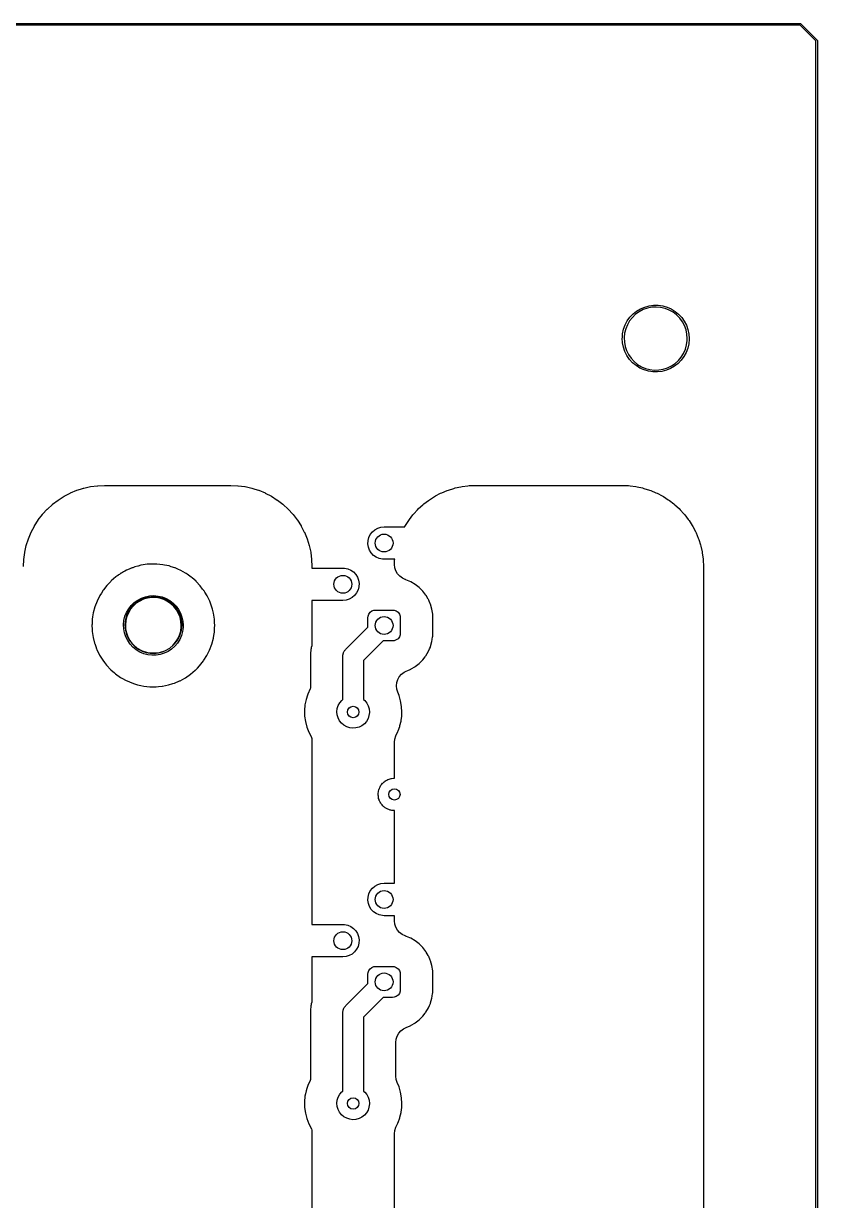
# Model space of a CAD drawing. Extents: x 0 to 145, y 0 to 145.
# Drawn here: x 96.1 to 145.1, y 72.5 to 145.1 of the extents above; entities that cross this region are included whole.
import ezdxf

# ---------------------------------------------------------------- set-up
doc = ezdxf.new("R2010")
doc.units = 0
doc.layers.add('BLACK', color=7, linetype='CONTINUOUS')

msp = doc.modelspace()

# ---------------------------------------------------------------- linework, layer by layer
at = {"layer": 'BLACK', "linetype": 'CONTINUOUS'}
for p, q in [((1, 145.05), (144, 145.05)), ((143.979, 144.95), (1.02071, 144.95)), ((144.95, 143.979), (143.979, 144.95)), ((144, 145.05), (144.035, 145.035)), ((144.035, 145.035), (145.035, 144.035)), ((144.95, 1.02071), (144.95, 143.979)), ((145.035, 144.035), (145.05, 144)), ((145.05, 144), (145.05, 1)), ((133.493, 126.943), (133.686, 127.146)), ((133.84, 127.129), (133.641, 126.939)), ((133.686, 127.146), (133.904, 127.322)), ((134.064, 127.288), (133.84, 127.129)), ((133.904, 127.322), (134.145, 127.465)), ((134.308, 127.415), (134.064, 127.288)), ((134.145, 127.465), (134.403, 127.575)), ((134.567, 127.506), (134.308, 127.415)), ((134.403, 127.575), (134.673, 127.649)), ((134.836, 127.56), (134.567, 127.506)), ((134.673, 127.649), (134.951, 127.686)), ((135.111, 127.575), (134.836, 127.56)), ((134.951, 127.686), (135.231, 127.684)), ((135.384, 127.551), (135.111, 127.575)), ((135.231, 127.684), (135.508, 127.645)), ((135.652, 127.489), (135.384, 127.551)), ((135.508, 127.645), (135.778, 127.568)), ((135.908, 127.39), (135.652, 127.489)), ((135.778, 127.568), (136.034, 127.456)), ((136.148, 127.256), (135.908, 127.39)), ((136.034, 127.456), (136.273, 127.309)), ((136.366, 127.089), (136.148, 127.256)), ((136.273, 127.309), (136.49, 127.132)), ((136.559, 126.893), (136.366, 127.089)), ((136.49, 127.132), (136.681, 126.926)), ((133.102, 126.205), (133.198, 126.468)), ((133.198, 126.468), (133.329, 126.716)), ((133.333, 126.486), (133.23, 126.231)), ((133.329, 126.716), (133.493, 126.943)), ((133.471, 126.723), (133.333, 126.486)), ((133.641, 126.939), (133.471, 126.723)), ((136.722, 126.672), (136.559, 126.893)), ((136.681, 126.926), (136.842, 126.697)), ((136.853, 126.43), (136.722, 126.672)), ((136.842, 126.697), (136.971, 126.448)), ((136.948, 126.173), (136.853, 126.43)), ((136.971, 126.448), (137.064, 126.184)), ((133.02, 125.652), (133.023, 125.691)), ((133.036, 125.372), (133.02, 125.652)), ((133.023, 125.691), (133.042, 125.931)), ((133.042, 125.931), (133.102, 126.205)), ((133.164, 125.964), (133.136, 125.691)), ((133.136, 125.691), (133.147, 125.417)), ((133.23, 126.231), (133.164, 125.964)), ((137.006, 125.904), (136.948, 126.173)), ((137.025, 125.63), (137.006, 125.904)), ((137.021, 125.508), (137.025, 125.63)), ((137.064, 126.184), (137.121, 125.91)), ((137.14, 125.587), (137.115, 125.308)), ((137.121, 125.91), (137.14, 125.63)), ((137.14, 125.63), (137.14, 125.587)), ((133.09, 125.097), (133.036, 125.372)), ((133.181, 124.832), (133.09, 125.097)), ((133.147, 125.417), (133.196, 125.146)), ((133.307, 124.581), (133.181, 124.832)), ((133.196, 125.146), (133.283, 124.886)), ((133.283, 124.886), (133.406, 124.64)), ((136.799, 124.72), (136.91, 124.971)), ((136.91, 124.971), (136.985, 125.236)), ((137.052, 125.035), (136.953, 124.772)), ((136.985, 125.236), (137.021, 125.508)), ((137.115, 125.308), (137.052, 125.035)), ((133.466, 124.35), (133.307, 124.581)), ((133.406, 124.64), (133.562, 124.414)), ((133.654, 124.143), (133.466, 124.35)), ((133.562, 124.414), (133.749, 124.212)), ((133.869, 123.963), (133.654, 124.143)), ((133.749, 124.212), (133.962, 124.039)), ((136.044, 123.941), (136.272, 124.093)), ((136.458, 124.099), (136.238, 123.926)), ((136.272, 124.093), (136.477, 124.276)), ((136.653, 124.3), (136.458, 124.099)), ((136.477, 124.276), (136.654, 124.487)), ((136.819, 124.526), (136.653, 124.3)), ((136.654, 124.487), (136.799, 124.72)), ((136.953, 124.772), (136.819, 124.526)), ((134.107, 123.815), (133.869, 123.963)), ((133.962, 124.039), (134.197, 123.897)), ((134.362, 123.699), (134.107, 123.815)), ((134.197, 123.897), (134.45, 123.79)), ((134.631, 123.62), (134.362, 123.699)), ((134.45, 123.79), (134.716, 123.719)), ((134.908, 123.577), (134.631, 123.62)), ((134.716, 123.719), (134.988, 123.687)), ((135.188, 123.573), (134.908, 123.577)), ((134.988, 123.687), (135.263, 123.694)), ((135.466, 123.606), (135.188, 123.573)), ((135.263, 123.694), (135.534, 123.739)), ((135.737, 123.678), (135.466, 123.606)), ((135.534, 123.739), (135.796, 123.822)), ((135.996, 123.785), (135.737, 123.678)), ((135.796, 123.822), (136.044, 123.941)), ((136.238, 123.926), (135.996, 123.785)), ((98.6149, 115.913), (98.992, 116.109)), ((98.992, 116.109), (99.002, 116.114)), ((99.002, 116.114), (99.3948, 116.276)), ((99.3948, 116.276), (99.4051, 116.28)), ((99.4051, 116.28), (99.624, 116.349)), ((99.624, 116.349), (99.8107, 116.408)), ((99.8107, 116.408), (99.8213, 116.411)), ((99.8213, 116.411), (100.236, 116.503)), ((100.236, 116.503), (100.247, 116.505)), ((100.247, 116.505), (100.669, 116.56)), ((100.669, 116.56), (100.68, 116.561)), ((100.68, 116.561), (101.107, 116.58)), ((101.107, 116.58), (101.113, 116.58)), ((101.113, 116.58), (108.887, 116.58)), ((108.887, 116.58), (108.893, 116.58)), ((108.893, 116.58), (109.32, 116.561)), ((109.32, 116.561), (109.331, 116.56)), ((109.331, 116.56), (109.753, 116.505)), ((109.753, 116.505), (109.764, 116.503)), ((109.764, 116.503), (110.179, 116.411)), ((110.179, 116.411), (110.189, 116.408)), ((110.189, 116.408), (110.376, 116.349)), ((110.376, 116.349), (110.595, 116.28)), ((110.595, 116.28), (110.605, 116.276)), ((110.605, 116.276), (110.998, 116.114)), ((110.998, 116.114), (111.008, 116.109)), ((111.008, 116.109), (111.385, 115.913)), ((121.509, 115.93), (121.818, 116.091)), ((121.818, 116.091), (121.897, 116.128)), ((121.897, 116.128), (122.22, 116.262)), ((122.22, 116.262), (122.302, 116.292)), ((122.302, 116.292), (122.634, 116.397)), ((122.634, 116.397), (122.718, 116.419)), ((122.718, 116.419), (123.059, 116.495)), ((123.059, 116.495), (123.145, 116.51)), ((123.145, 116.51), (123.491, 116.555)), ((123.491, 116.555), (123.578, 116.563)), ((123.578, 116.563), (123.875, 116.576)), ((123.875, 116.576), (123.948, 116.579)), ((123.948, 116.579), (123.992, 116.58)), ((123.992, 116.58), (132.998, 116.58)), ((132.998, 116.58), (133.042, 116.579)), ((133.042, 116.579), (133.115, 116.576)), ((133.115, 116.576), (133.412, 116.563)), ((133.412, 116.563), (133.499, 116.555)), ((133.499, 116.555), (133.845, 116.51)), ((133.845, 116.51), (133.931, 116.495)), ((133.931, 116.495), (134.272, 116.419)), ((134.272, 116.419), (134.356, 116.397)), ((134.356, 116.397), (134.688, 116.292)), ((134.688, 116.292), (134.77, 116.262)), ((134.77, 116.262), (135.093, 116.128)), ((135.093, 116.128), (135.172, 116.091)), ((135.172, 116.091), (135.481, 115.93)), ((97.5785, 115.119), (97.892, 115.407)), ((97.892, 115.407), (97.9004, 115.414)), ((97.9004, 115.414), (98.2378, 115.672)), ((98.2378, 115.672), (98.2468, 115.679)), ((98.2468, 115.679), (98.6054, 115.907)), ((98.6054, 115.907), (98.6149, 115.913)), ((111.385, 115.913), (111.395, 115.907)), ((111.395, 115.907), (111.753, 115.679)), ((111.753, 115.679), (111.762, 115.672)), ((111.762, 115.672), (112.1, 115.414)), ((112.1, 115.414), (112.108, 115.407)), ((112.108, 115.407), (112.421, 115.119)), ((120.467, 115.145), (120.724, 115.381)), ((120.724, 115.381), (120.791, 115.437)), ((120.791, 115.437), (121.068, 115.649)), ((121.068, 115.649), (121.139, 115.699)), ((121.139, 115.699), (121.433, 115.887)), ((121.433, 115.887), (121.509, 115.93)), ((135.481, 115.93), (135.557, 115.887)), ((135.557, 115.887), (135.851, 115.699)), ((135.851, 115.699), (135.922, 115.649)), ((135.922, 115.649), (136.199, 115.437)), ((136.199, 115.437), (136.266, 115.381)), ((136.266, 115.381), (136.523, 115.145)), ((97.0176, 114.452), (97.2764, 114.79)), ((97.2764, 114.79), (97.2835, 114.798)), ((97.2835, 114.798), (97.5707, 115.111)), ((97.5707, 115.111), (97.5785, 115.119)), ((112.421, 115.119), (112.429, 115.111)), ((112.429, 115.111), (112.717, 114.798)), ((112.717, 114.798), (112.724, 114.79)), ((112.724, 114.79), (112.982, 114.452)), ((119.901, 114.482), (120.113, 114.759)), ((120.113, 114.759), (120.169, 114.826)), ((120.169, 114.826), (120.405, 115.083)), ((120.405, 115.083), (120.467, 115.145)), ((136.523, 115.145), (136.585, 115.083)), ((136.585, 115.083), (136.821, 114.826)), ((136.821, 114.826), (136.877, 114.759)), ((136.877, 114.759), (137.089, 114.482)), ((96.581, 113.698), (96.7773, 114.075)), ((96.7773, 114.075), (96.7828, 114.085)), ((96.7828, 114.085), (97.0113, 114.443)), ((97.0113, 114.443), (97.0176, 114.452)), ((112.982, 114.452), (112.989, 114.443)), ((112.989, 114.443), (113.217, 114.085)), ((113.217, 114.085), (113.223, 114.075)), ((113.223, 114.075), (113.419, 113.698)), ((117.764, 113.845), (117.941, 113.943)), ((117.941, 113.943), (118.134, 114.004)), ((118.134, 114.004), (118.335, 114.024)), ((118.335, 114.024), (119.611, 114.024)), ((119.611, 114.024), (119.62, 114.041)), ((119.62, 114.041), (119.663, 114.117)), ((119.663, 114.117), (119.851, 114.411)), ((119.851, 114.411), (119.901, 114.482)), ((137.089, 114.482), (137.139, 114.411)), ((137.139, 114.411), (137.327, 114.117)), ((137.327, 114.117), (137.37, 114.041)), ((137.37, 114.041), (137.531, 113.732)), ((96.282, 112.879), (96.4099, 113.285)), ((96.4099, 113.285), (96.4136, 113.295)), ((96.4136, 113.295), (96.5764, 113.688)), ((96.5764, 113.688), (96.581, 113.698)), ((113.419, 113.698), (113.424, 113.688)), ((113.424, 113.688), (113.586, 113.295)), ((113.586, 113.295), (113.59, 113.285)), ((113.59, 113.285), (113.718, 112.879)), ((117.347, 113.177), (117.398, 113.373)), ((117.398, 113.373), (117.487, 113.554)), ((117.487, 113.554), (117.611, 113.714)), ((117.611, 113.714), (117.764, 113.845)), ((137.531, 113.732), (137.568, 113.653)), ((137.568, 113.653), (137.702, 113.33)), ((137.702, 113.33), (137.732, 113.248)), ((137.732, 113.248), (137.837, 112.916)), ((96.1852, 112.443), (96.1872, 112.454)), ((96.1872, 112.454), (96.2792, 112.869)), ((96.2792, 112.869), (96.282, 112.879)), ((113.718, 112.879), (113.721, 112.869)), ((113.721, 112.869), (113.813, 112.454)), ((113.813, 112.454), (113.815, 112.443)), ((117.336, 112.977), (117.346, 113.17)), ((117.336, 112.975), (117.336, 112.977)), ((117.336, 112.977), (117.336, 112.977)), ((117.366, 112.775), (117.336, 112.975)), ((117.346, 113.171), (117.347, 113.177)), ((117.346, 113.17), (117.346, 113.171)), ((117.436, 112.586), (117.366, 112.775)), ((117.543, 112.414), (117.436, 112.586)), ((137.837, 112.916), (137.859, 112.832)), ((137.859, 112.832), (137.935, 112.491)), ((137.935, 112.491), (137.95, 112.405)), ((96.1101, 111.583), (96.1288, 112.01)), ((96.1288, 112.01), (96.1297, 112.021)), ((96.1297, 112.021), (96.1852, 112.443)), ((104.022, 111.73), (103.964, 111.727)), ((104.023, 111.73), (104.022, 111.73)), ((104.022, 111.73), (104.022, 111.73)), ((104.31, 111.73), (104.023, 111.73)), ((104.313, 111.73), (104.31, 111.73)), ((104.314, 111.73), (104.313, 111.73)), ((104.317, 111.73), (104.314, 111.73)), ((104.314, 111.73), (104.314, 111.73)), ((104.701, 111.69), (104.317, 111.73)), ((113.815, 112.443), (113.87, 112.021)), ((113.87, 112.021), (113.871, 112.01)), ((113.871, 112.01), (113.89, 111.583)), ((117.682, 112.267), (117.543, 112.414)), ((117.847, 112.151), (117.682, 112.267)), ((118.033, 112.071), (117.847, 112.151)), ((118.23, 112.029), (118.033, 112.071)), ((118.335, 112.024), (118.23, 112.029)), ((118.992, 112.024), (118.335, 112.024)), ((118.977, 111.699), (118.978, 111.759)), ((118.978, 111.759), (118.987, 111.972)), ((118.987, 111.972), (118.992, 112.024)), ((137.95, 112.405), (137.995, 112.059)), ((137.995, 112.059), (138.003, 111.972)), ((138.003, 111.972), (138.019, 111.602)), ((96.11, 111.577), (96.1101, 111.583)), ((101.927, 111.028), (101.803, 110.942)), ((101.933, 111.032), (101.927, 111.028)), ((101.942, 111.039), (101.933, 111.032)), ((101.945, 111.041), (101.942, 111.039)), ((101.942, 111.039), (101.942, 111.039)), ((101.967, 111.056), (101.945, 111.041)), ((101.972, 111.058), (101.967, 111.056)), ((102.026, 111.096), (101.972, 111.058)), ((102.117, 111.159), (102.026, 111.096)), ((102.146, 111.175), (102.117, 111.159)), ((102.214, 111.213), (102.146, 111.175)), ((102.22, 111.217), (102.214, 111.213)), ((102.271, 111.249), (102.22, 111.217)), ((102.354, 111.29), (102.271, 111.249)), ((102.359, 111.293), (102.354, 111.29)), ((102.452, 111.344), (102.359, 111.293)), ((102.455, 111.346), (102.452, 111.344)), ((102.518, 111.372), (102.455, 111.346)), ((102.455, 111.346), (102.455, 111.346)), ((102.525, 111.375), (102.518, 111.372)), ((102.562, 111.394), (102.525, 111.375)), ((102.614, 111.42), (102.562, 111.394)), ((102.616, 111.421), (102.614, 111.42)), ((102.614, 111.42), (102.614, 111.42)), ((102.62, 111.423), (102.616, 111.421)), ((102.754, 111.473), (102.62, 111.423)), ((102.62, 111.423), (102.62, 111.423)), ((102.759, 111.475), (102.754, 111.473)), ((102.805, 111.495), (102.759, 111.475)), ((102.837, 111.505), (102.805, 111.495)), ((102.844, 111.507), (102.837, 111.505)), ((102.975, 111.557), (102.844, 111.507)), ((102.978, 111.558), (102.975, 111.557)), ((103.162, 111.606), (102.978, 111.558)), ((103.167, 111.608), (103.162, 111.606)), ((103.17, 111.608), (103.167, 111.608)), ((103.167, 111.608), (103.167, 111.608)), ((103.173, 111.609), (103.17, 111.608)), ((103.176, 111.61), (103.173, 111.609)), ((103.178, 111.61), (103.176, 111.61)), ((103.349, 111.655), (103.178, 111.61)), ((103.352, 111.656), (103.349, 111.655)), ((103.349, 111.655), (103.349, 111.655)), ((103.355, 111.657), (103.352, 111.656)), ((103.489, 111.677), (103.355, 111.657)), ((103.355, 111.657), (103.355, 111.657)), ((103.734, 111.716), (103.489, 111.677)), ((103.964, 111.727), (103.734, 111.716)), ((104.704, 111.69), (104.701, 111.69)), ((104.807, 111.668), (104.704, 111.69)), ((104.704, 111.69), (104.704, 111.69)), ((105.079, 111.611), (104.807, 111.668)), ((105.214, 111.568), (105.079, 111.611)), ((105.442, 111.495), (105.214, 111.568)), ((105.447, 111.493), (105.442, 111.495)), ((105.614, 111.42), (105.447, 111.493)), ((105.799, 111.339), (105.614, 111.42)), ((105.802, 111.338), (105.799, 111.339)), ((105.799, 111.339), (105.799, 111.339)), ((105.957, 111.25), (105.802, 111.338)), ((106.09, 111.174), (105.957, 111.25)), ((106.138, 111.147), (106.09, 111.174)), ((106.203, 111.101), (106.138, 111.147)), ((106.45, 110.925), (106.203, 111.101)), ((113.89, 111.583), (113.89, 111.577)), ((113.89, 111.577), (113.89, 111.484)), ((113.89, 111.484), (115.795, 111.484)), ((115.795, 111.484), (115.9, 111.479)), ((115.9, 111.479), (116.097, 111.437)), ((116.097, 111.437), (116.283, 111.357)), ((116.283, 111.357), (116.448, 111.241)), ((116.448, 111.241), (116.587, 111.094)), ((116.587, 111.094), (116.694, 110.922)), ((119.001, 111.498), (118.977, 111.699)), ((119.064, 111.306), (119.001, 111.498)), ((119.165, 111.131), (119.064, 111.306)), ((119.299, 110.98), (119.165, 111.131)), ((138.019, 111.602), (138.02, 111.558)), ((138.02, 111.558), (138.02, 9.8418)), ((101.245, 110.414), (101.03, 110.138)), ((101.247, 110.416), (101.245, 110.414)), ((101.245, 110.414), (101.245, 110.414)), ((101.485, 110.665), (101.247, 110.416)), ((101.509, 110.691), (101.485, 110.665)), ((101.512, 110.693), (101.509, 110.691)), ((101.509, 110.691), (101.509, 110.691)), ((101.803, 110.942), (101.512, 110.693)), ((106.453, 110.923), (106.45, 110.925)), ((106.45, 110.925), (106.45, 110.925)), ((106.455, 110.921), (106.453, 110.923)), ((106.496, 110.885), (106.455, 110.921)), ((106.455, 110.921), (106.455, 110.921)), ((106.743, 110.668), (106.496, 110.885)), ((106.745, 110.665), (106.743, 110.668)), ((106.76, 110.65), (106.745, 110.665)), ((107.005, 110.384), (106.76, 110.65)), ((107.007, 110.381), (107.005, 110.384)), ((107.15, 110.191), (107.007, 110.381)), ((116.694, 110.922), (116.764, 110.733)), ((116.783, 110.331), (116.732, 110.135)), ((116.764, 110.733), (116.794, 110.533)), ((116.784, 110.337), (116.783, 110.331)), ((116.794, 110.531), (116.784, 110.338)), ((116.784, 110.338), (116.784, 110.337)), ((116.794, 110.533), (116.794, 110.531)), ((116.794, 110.531), (116.794, 110.531)), ((119.461, 110.859), (119.299, 110.98)), ((119.644, 110.773), (119.461, 110.859)), ((119.652, 110.77), (119.644, 110.773)), ((119.683, 110.761), (119.652, 110.77)), ((119.974, 110.637), (119.683, 110.761)), ((120.247, 110.478), (119.974, 110.637)), ((120.497, 110.285), (120.247, 110.478)), ((120.72, 110.062), (120.497, 110.285)), ((100.808, 109.79), (100.639, 109.447)), ((100.907, 109.946), (100.808, 109.79)), ((101.01, 110.111), (100.907, 109.946)), ((101.012, 110.114), (101.01, 110.111)), ((101.01, 110.111), (101.01, 110.111)), ((101.03, 110.138), (101.012, 110.114)), ((103.151, 109.511), (103.381, 109.631)), ((103.508, 109.558), (103.276, 109.451)), ((103.381, 109.631), (103.626, 109.717)), ((103.753, 109.629), (103.508, 109.558)), ((103.626, 109.717), (103.881, 109.768)), ((104.006, 109.664), (103.753, 109.629)), ((103.881, 109.768), (104.14, 109.782)), ((104.261, 109.66), (104.006, 109.664)), ((104.14, 109.782), (104.399, 109.759)), ((104.513, 109.619), (104.261, 109.66)), ((104.399, 109.759), (104.651, 109.701)), ((104.756, 109.541), (104.513, 109.619)), ((104.651, 109.701), (104.894, 109.607)), ((104.894, 109.607), (105.12, 109.48)), ((107.151, 110.19), (107.15, 110.191)), ((107.218, 110.103), (107.151, 110.19)), ((107.219, 110.1), (107.218, 110.103)), ((107.225, 110.092), (107.219, 110.1)), ((107.219, 110.1), (107.219, 110.1)), ((107.231, 110.083), (107.225, 110.092)), ((107.237, 110.075), (107.231, 110.083)), ((107.239, 110.072), (107.237, 110.075)), ((107.278, 110.006), (107.239, 110.072)), ((107.239, 110.072), (107.239, 110.072)), ((107.279, 110.004), (107.278, 110.006)), ((107.42, 109.778), (107.279, 110.004)), ((107.421, 109.775), (107.42, 109.778)), ((107.587, 109.437), (107.421, 109.775)), ((107.421, 109.775), (107.421, 109.775)), ((116.189, 109.565), (115.996, 109.504)), ((116.366, 109.663), (116.189, 109.565)), ((116.519, 109.794), (116.366, 109.663)), ((116.643, 109.954), (116.519, 109.794)), ((116.732, 110.135), (116.643, 109.954)), ((120.914, 109.812), (120.72, 110.062)), ((120.93, 109.784), (120.914, 109.812)), ((121.058, 109.567), (120.93, 109.784)), ((120.93, 109.784), (120.93, 109.784)), ((121.074, 109.539), (121.058, 109.567)), ((121.058, 109.567), (121.058, 109.567)), ((100.505, 109.088), (100.408, 108.718)), ((100.639, 109.447), (100.505, 109.088)), ((102.46, 108.753), (102.591, 108.977)), ((102.708, 108.944), (102.576, 108.726)), ((102.591, 108.977), (102.752, 109.181)), ((102.872, 109.141), (102.708, 108.944)), ((102.752, 109.181), (102.939, 109.36)), ((103.062, 109.311), (102.872, 109.141)), ((102.939, 109.36), (103.151, 109.511)), ((103.276, 109.451), (103.062, 109.311)), ((104.985, 109.428), (104.756, 109.541)), ((105.195, 109.283), (104.985, 109.428)), ((105.12, 109.48), (105.326, 109.323)), ((105.381, 109.108), (105.195, 109.283)), ((105.326, 109.323), (105.509, 109.138)), ((105.539, 108.907), (105.381, 109.108)), ((105.509, 109.138), (105.663, 108.929)), ((105.666, 108.686), (105.539, 108.907)), ((105.663, 108.929), (105.786, 108.7)), ((107.588, 109.434), (107.587, 109.437)), ((107.721, 109.075), (107.588, 109.434)), ((107.722, 109.072), (107.721, 109.075)), ((107.756, 108.941), (107.722, 109.072)), ((107.722, 109.072), (107.722, 109.072)), ((107.817, 108.705), (107.756, 108.941)), ((115.795, 109.484), (113.89, 109.484)), ((113.89, 109.484), (113.89, 106.764)), ((115.996, 109.504), (115.795, 109.484)), ((117.474, 108.757), (117.583, 108.838)), ((117.583, 108.838), (117.709, 108.885)), ((117.709, 108.885), (117.811, 108.896)), ((117.811, 108.896), (118.859, 108.896)), ((118.859, 108.896), (118.961, 108.885)), ((118.961, 108.885), (119.087, 108.838)), ((119.087, 108.838), (119.196, 108.757)), ((121.087, 109.51), (121.074, 109.539)), ((121.186, 109.278), (121.087, 109.51)), ((121.087, 109.51), (121.087, 109.51)), ((121.198, 109.249), (121.186, 109.278)), ((121.186, 109.278), (121.186, 109.278)), ((121.285, 108.945), (121.198, 109.249)), ((121.332, 108.632), (121.285, 108.945)), ((100.348, 108.336), (100.331, 108.015)), ((100.368, 108.468), (100.348, 108.339)), ((100.348, 108.339), (100.348, 108.336)), ((100.348, 108.336), (100.348, 108.336)), ((100.407, 108.715), (100.368, 108.468)), ((100.408, 108.718), (100.407, 108.715)), ((100.407, 108.715), (100.407, 108.715)), ((102.274, 108.002), (102.3, 108.26)), ((102.3, 108.26), (102.363, 108.512)), ((102.363, 108.512), (102.46, 108.753)), ((102.414, 108.243), (102.389, 107.989)), ((102.477, 108.491), (102.414, 108.243)), ((102.576, 108.726), (102.477, 108.491)), ((105.759, 108.448), (105.666, 108.686)), ((105.815, 108.199), (105.759, 108.448)), ((105.786, 108.7), (105.876, 108.457)), ((105.834, 107.944), (105.815, 108.199)), ((105.876, 108.457), (105.931, 108.203)), ((105.931, 108.203), (105.949, 107.944)), ((107.818, 108.702), (107.817, 108.705)), ((107.837, 108.577), (107.818, 108.702)), ((107.818, 108.702), (107.818, 108.702)), ((107.875, 108.326), (107.837, 108.577)), ((107.875, 108.323), (107.875, 108.326)), ((107.885, 108.128), (107.875, 108.323)), ((107.875, 108.323), (107.875, 108.323)), ((107.894, 107.944), (107.885, 108.128)), ((117.335, 108.42), (117.346, 108.523)), ((117.335, 107.842), (117.335, 108.42)), ((117.346, 108.523), (117.394, 108.649)), ((117.394, 108.649), (117.474, 108.757)), ((119.196, 108.757), (119.276, 108.649)), ((119.276, 108.649), (119.324, 108.523)), ((119.324, 108.523), (119.335, 108.42)), ((119.335, 108.42), (119.335, 107.468)), ((121.335, 108.542), (121.332, 108.632)), ((121.335, 107.346), (121.335, 108.542)), ((100.331, 108.015), (100.328, 107.957)), ((100.328, 107.957), (100.328, 107.954)), ((100.328, 107.954), (100.34, 107.699)), ((100.34, 107.699), (100.346, 107.575)), ((100.346, 107.575), (100.402, 107.196)), ((102.274, 107.989), (102.274, 108.002)), ((102.284, 107.742), (102.274, 107.989)), ((102.331, 107.487), (102.284, 107.742)), ((102.413, 107.241), (102.331, 107.487)), ((102.389, 107.989), (102.401, 107.734)), ((102.401, 107.734), (102.451, 107.484)), ((102.451, 107.484), (102.537, 107.243)), ((105.73, 107.355), (105.799, 107.601)), ((105.799, 107.601), (105.831, 107.854)), ((105.831, 107.854), (105.834, 107.944)), ((105.911, 107.571), (105.84, 107.321)), ((105.945, 107.829), (105.911, 107.571)), ((105.949, 107.944), (105.945, 107.829)), ((107.818, 107.199), (107.856, 107.437)), ((107.856, 107.437), (107.872, 107.535)), ((107.872, 107.535), (107.874, 107.57)), ((107.874, 107.57), (107.889, 107.821)), ((107.889, 107.821), (107.894, 107.918)), ((107.894, 107.918), (107.894, 107.944)), ((115.981, 106.488), (117.335, 107.842)), ((119.335, 107.468), (119.324, 107.365)), ((100.402, 107.196), (100.403, 107.193)), ((100.403, 107.193), (100.403, 107.193)), ((100.403, 107.193), (100.489, 106.854)), ((100.489, 106.854), (100.497, 106.825)), ((100.497, 106.825), (100.561, 106.649)), ((100.561, 106.649), (100.615, 106.501)), ((102.529, 107.008), (102.413, 107.241)), ((102.677, 106.795), (102.529, 107.008)), ((102.537, 107.243), (102.658, 107.018)), ((102.658, 107.018), (102.811, 106.814)), ((102.853, 106.604), (102.677, 106.795)), ((102.811, 106.814), (102.992, 106.634)), ((105.124, 106.55), (105.319, 106.715)), ((105.431, 106.665), (105.238, 106.492)), ((105.319, 106.715), (105.487, 106.907)), ((105.598, 106.864), (105.431, 106.665)), ((105.487, 106.907), (105.625, 107.122)), ((105.735, 107.084), (105.598, 106.864)), ((105.625, 107.122), (105.73, 107.355)), ((105.84, 107.321), (105.735, 107.084)), ((107.578, 106.429), (107.713, 106.787)), ((107.713, 106.787), (107.812, 107.157)), ((107.812, 107.157), (107.818, 107.199)), ((113.874, 106.685), (113.847, 106.588)), ((113.877, 106.697), (113.874, 106.685)), ((113.878, 106.701), (113.877, 106.697)), ((113.887, 106.735), (113.878, 106.701)), ((113.89, 106.764), (113.887, 106.735)), ((118.281, 106.992), (117.065, 105.776)), ((118.859, 106.992), (118.281, 106.992)), ((118.961, 107.003), (118.859, 106.992)), ((119.087, 107.05), (118.961, 107.003)), ((119.196, 107.131), (119.087, 107.05)), ((119.276, 107.239), (119.196, 107.131)), ((119.324, 107.365), (119.276, 107.239)), ((121.2, 106.643), (121.285, 106.948)), ((121.285, 106.948), (121.304, 107.074)), ((121.304, 107.074), (121.328, 107.234)), ((121.328, 107.234), (121.332, 107.26)), ((121.328, 107.234), (121.328, 107.234)), ((121.332, 107.26), (121.333, 107.286)), ((121.333, 107.286), (121.335, 107.336)), ((121.333, 107.286), (121.333, 107.286)), ((121.335, 107.336), (121.335, 107.346)), ((100.615, 106.501), (100.628, 106.466)), ((100.628, 106.466), (100.796, 106.121)), ((100.796, 106.121), (100.997, 105.796)), ((103.054, 106.44), (102.853, 106.604)), ((102.992, 106.634), (103.198, 106.483)), ((103.277, 106.306), (103.054, 106.44)), ((103.198, 106.483), (103.424, 106.364)), ((103.516, 106.205), (103.277, 106.306)), ((103.424, 106.364), (103.665, 106.28)), ((103.767, 106.139), (103.516, 106.205)), ((103.665, 106.28), (103.916, 106.232)), ((104.024, 106.108), (103.767, 106.139)), ((103.916, 106.232), (104.171, 106.222)), ((104.284, 106.114), (104.024, 106.108)), ((104.171, 106.222), (104.425, 106.25)), ((104.54, 106.157), (104.284, 106.114)), ((104.425, 106.25), (104.672, 106.315)), ((104.788, 106.235), (104.54, 106.157)), ((104.672, 106.315), (104.907, 106.416)), ((105.022, 106.347), (104.788, 106.235)), ((104.907, 106.416), (105.124, 106.55)), ((105.238, 106.492), (105.022, 106.347)), ((107.225, 105.798), (107.405, 106.084)), ((107.405, 106.084), (107.407, 106.087)), ((107.407, 106.087), (107.409, 106.09)), ((107.409, 106.09), (107.577, 106.426)), ((107.409, 106.09), (107.409, 106.09)), ((107.577, 106.426), (107.578, 106.429)), ((113.797, 106.207), (113.793, 106.177)), ((113.793, 106.177), (113.794, 106.119)), ((113.794, 106.119), (113.794, 106.019)), ((113.794, 106.019), (113.794, 106.017)), ((113.794, 106.017), (113.794, 104.086)), ((113.799, 106.266), (113.797, 106.216)), ((113.797, 106.216), (113.797, 106.207)), ((113.8, 106.269), (113.799, 106.266)), ((113.799, 106.266), (113.799, 106.266)), ((113.816, 106.381), (113.8, 106.269)), ((113.817, 106.385), (113.816, 106.381)), ((113.829, 106.494), (113.817, 106.385)), ((113.83, 106.498), (113.829, 106.494)), ((113.831, 106.501), (113.83, 106.498)), ((113.839, 106.537), (113.831, 106.501)), ((113.831, 106.501), (113.831, 106.501)), ((113.841, 106.548), (113.839, 106.537)), ((113.847, 106.584), (113.841, 106.548)), ((113.847, 106.588), (113.847, 106.584)), ((115.795, 106.059), (115.797, 106.069)), ((115.796, 106.053), (115.795, 106.059)), ((115.795, 106.039), (115.796, 106.053)), ((115.795, 103.376), (115.795, 106.039)), ((115.797, 106.069), (115.8, 106.119)), ((115.8, 106.119), (115.812, 106.167)), ((115.812, 106.167), (115.82, 106.216)), ((115.82, 106.216), (115.832, 106.244)), ((115.832, 106.244), (115.84, 106.273)), ((115.84, 106.273), (115.864, 106.316)), ((115.864, 106.316), (115.883, 106.362)), ((115.883, 106.362), (115.902, 106.386)), ((115.902, 106.386), (115.916, 106.412)), ((115.916, 106.412), (115.95, 106.449)), ((115.95, 106.449), (115.981, 106.488)), ((120.723, 105.83), (120.868, 106.018)), ((120.868, 106.018), (120.897, 106.055)), ((120.897, 106.055), (120.916, 106.08)), ((120.897, 106.055), (120.897, 106.055)), ((120.916, 106.08), (121.076, 106.353)), ((121.076, 106.353), (121.138, 106.498)), ((121.138, 106.498), (121.187, 106.614)), ((121.187, 106.614), (121.2, 106.643)), ((121.187, 106.614), (121.187, 106.614)), ((100.997, 105.796), (101.103, 105.657)), ((101.103, 105.657), (101.22, 105.505)), ((101.22, 105.505), (101.23, 105.492)), ((101.23, 105.492), (101.492, 105.213)), ((101.492, 105.213), (101.495, 105.211)), ((101.495, 105.211), (101.495, 105.211)), ((101.495, 105.211), (101.707, 105.027)), ((106.703, 105.188), (106.83, 105.321)), ((106.83, 105.321), (106.966, 105.462)), ((106.966, 105.462), (107.203, 105.763)), ((107.203, 105.763), (107.225, 105.798)), ((117.065, 105.776), (117.065, 103.376)), ((119.802, 105.177), (119.948, 105.24)), ((119.948, 105.24), (119.978, 105.252)), ((119.948, 105.24), (119.948, 105.24)), ((119.978, 105.252), (120.005, 105.269)), ((120.005, 105.269), (120.223, 105.396)), ((120.005, 105.269), (120.005, 105.269)), ((120.223, 105.397), (120.25, 105.413)), ((120.223, 105.396), (120.223, 105.397)), ((120.25, 105.413), (120.5, 105.606)), ((120.5, 105.606), (120.723, 105.83)), ((101.707, 105.027), (101.782, 104.963)), ((101.782, 104.963), (102.095, 104.743)), ((102.095, 104.743), (102.21, 104.678)), ((102.21, 104.678), (102.398, 104.572)), ((102.398, 104.572), (102.429, 104.555)), ((102.429, 104.555), (102.432, 104.554)), ((102.432, 104.554), (102.432, 104.554)), ((102.432, 104.554), (102.496, 104.526)), ((102.496, 104.526), (102.78, 104.403)), ((105.408, 104.39), (105.729, 104.526)), ((105.729, 104.526), (105.758, 104.538)), ((105.758, 104.538), (105.76, 104.539)), ((105.76, 104.539), (106.056, 104.701)), ((105.76, 104.539), (105.76, 104.539)), ((106.056, 104.701), (106.093, 104.722)), ((106.093, 104.722), (106.409, 104.938)), ((106.409, 104.938), (106.411, 104.941)), ((106.411, 104.941), (106.698, 105.184)), ((106.411, 104.941), (106.411, 104.941)), ((106.698, 105.184), (106.701, 105.186)), ((106.698, 105.184), (106.698, 105.184)), ((106.701, 105.186), (106.703, 105.188)), ((106.703, 105.188), (106.703, 105.188)), ((119.115, 104.419), (119.176, 104.611)), ((119.176, 104.611), (119.275, 104.788)), ((119.275, 104.788), (119.407, 104.941)), ((119.407, 104.941), (119.567, 105.064)), ((119.567, 105.064), (119.701, 105.134)), ((119.701, 105.134), (119.802, 105.177)), ((102.78, 104.403), (102.954, 104.347)), ((102.954, 104.347), (103.142, 104.287)), ((103.142, 104.287), (103.142, 104.287)), ((103.142, 104.287), (103.145, 104.286)), ((103.145, 104.286), (103.331, 104.247)), ((103.331, 104.247), (103.516, 104.208)), ((103.516, 104.208), (103.516, 104.208)), ((103.516, 104.208), (103.519, 104.207)), ((103.519, 104.207), (103.9, 104.167)), ((103.9, 104.167), (103.903, 104.167)), ((103.903, 104.167), (103.903, 104.167)), ((103.903, 104.167), (104.077, 104.166)), ((104.077, 104.166), (104.283, 104.165)), ((104.283, 104.165), (104.427, 104.178)), ((104.427, 104.178), (104.661, 104.201)), ((104.661, 104.201), (104.661, 104.201)), ((104.661, 104.201), (104.664, 104.201)), ((104.664, 104.201), (104.667, 104.202)), ((104.667, 104.202), (105.036, 104.276)), ((104.667, 104.202), (104.667, 104.202)), ((105.036, 104.276), (105.036, 104.276)), ((105.036, 104.276), (105.039, 104.276)), ((105.039, 104.276), (105.32, 104.363)), ((105.32, 104.363), (105.402, 104.388)), ((105.402, 104.388), (105.405, 104.389)), ((105.402, 104.388), (105.402, 104.388)), ((105.405, 104.389), (105.408, 104.39)), ((105.408, 104.39), (105.408, 104.39)), ((113.781, 104.03), (113.635, 103.716)), ((113.794, 104.086), (113.78, 104.031)), ((113.78, 104.031), (113.781, 104.03)), ((119.094, 104.218), (119.115, 104.419)), ((119.114, 104.017), (119.094, 104.218)), ((119.175, 103.824), (119.114, 104.017)), ((119.258, 103.628), (119.175, 103.824)), ((113.457, 103.049), (113.426, 102.704)), ((113.508, 103.296), (113.457, 103.049)), ((113.526, 103.384), (113.508, 103.296)), ((113.527, 103.388), (113.526, 103.384)), ((113.526, 103.384), (113.526, 103.384)), ((113.616, 103.657), (113.527, 103.388)), ((113.634, 103.713), (113.616, 103.657)), ((113.635, 103.716), (113.634, 103.713)), ((115.511, 103.004), (115.605, 103.175)), ((115.605, 103.175), (115.73, 103.324)), ((115.73, 103.324), (115.795, 103.376)), ((117.065, 103.376), (117.14, 103.315)), ((117.14, 103.315), (117.263, 103.163)), ((117.263, 103.163), (117.355, 102.991)), ((119.356, 103.296), (119.258, 103.628)), ((119.416, 102.955), (119.356, 103.296)), ((113.426, 102.704), (113.426, 102.701)), ((113.426, 102.701), (113.426, 102.701)), ((113.426, 102.701), (113.435, 102.362)), ((113.435, 102.362), (113.435, 102.358)), ((113.435, 102.358), (113.484, 102.016)), ((115.43, 102.624), (115.452, 102.818)), ((115.446, 102.429), (115.43, 102.624)), ((115.5, 102.242), (115.446, 102.429)), ((115.452, 102.818), (115.511, 103.004)), ((117.405, 102.388), (117.344, 102.203)), ((117.355, 102.991), (117.411, 102.804)), ((117.43, 102.582), (117.405, 102.388)), ((117.411, 102.804), (117.43, 102.61)), ((117.43, 102.61), (117.43, 102.582)), ((119.388, 102.078), (119.422, 102.358)), ((119.436, 102.61), (119.416, 102.955)), ((119.422, 102.358), (119.427, 102.399)), ((119.427, 102.399), (119.43, 102.421)), ((119.427, 102.399), (119.427, 102.399)), ((119.43, 102.421), (119.436, 102.61)), ((113.484, 102.016), (113.572, 101.681)), ((113.572, 101.681), (113.697, 101.359)), ((115.589, 102.068), (115.5, 102.242)), ((115.711, 101.915), (115.589, 102.068)), ((115.859, 101.789), (115.711, 101.915)), ((116.03, 101.694), (115.859, 101.789)), ((116.215, 101.633), (116.03, 101.694)), ((116.409, 101.61), (116.215, 101.633)), ((116.604, 101.625), (116.409, 101.61)), ((116.792, 101.678), (116.604, 101.625)), ((116.966, 101.766), (116.792, 101.678)), ((117.12, 101.886), (116.966, 101.766)), ((117.247, 102.034), (117.12, 101.886)), ((117.344, 102.203), (117.247, 102.034)), ((119.198, 101.443), (119.297, 101.714)), ((119.297, 101.714), (119.307, 101.741)), ((119.297, 101.714), (119.297, 101.714)), ((119.307, 101.741), (119.314, 101.769)), ((119.314, 101.769), (119.381, 102.05)), ((119.314, 101.769), (119.314, 101.769)), ((119.381, 102.05), (119.388, 102.078)), ((119.381, 102.05), (119.381, 102.05)), ((113.697, 101.359), (113.859, 101.053)), ((113.859, 101.053), (113.868, 101.04)), ((113.868, 101.04), (113.89, 100.969)), ((113.89, 100.969), (113.89, 89.513)), ((118.97, 100.745), (118.99, 100.946)), ((118.99, 100.946), (119.051, 101.139)), ((119.051, 101.139), (119.077, 101.194)), ((119.077, 101.194), (119.175, 101.391)), ((119.175, 101.391), (119.188, 101.416)), ((119.175, 101.391), (119.175, 101.391)), ((119.188, 101.416), (119.198, 101.443)), ((119.198, 101.443), (119.198, 101.443)), ((118.97, 98.53), (118.97, 100.745)), ((118.051, 97.9239), (118.091, 97.9964)), ((118.091, 97.9964), (118.122, 98.0599)), ((118.122, 98.0599), (118.135, 98.0762)), ((118.135, 98.0762), (118.145, 98.095)), ((118.145, 98.095), (118.201, 98.162)), ((118.201, 98.162), (118.246, 98.2196)), ((118.246, 98.2196), (118.259, 98.2308)), ((118.259, 98.2308), (118.27, 98.2445)), ((118.27, 98.2445), (118.343, 98.3027)), ((118.343, 98.3027), (118.399, 98.3511)), ((118.399, 98.3511), (118.411, 98.3578)), ((118.411, 98.3578), (118.422, 98.3668)), ((118.422, 98.3668), (118.511, 98.4129)), ((118.511, 98.4129), (118.576, 98.4491)), ((118.576, 98.4491), (118.586, 98.4522)), ((118.586, 98.4522), (118.595, 98.4572)), ((118.595, 98.4572), (118.7, 98.4879)), ((118.7, 98.4879), (118.769, 98.5096)), ((118.769, 98.5096), (118.776, 98.5103)), ((118.776, 98.5103), (118.783, 98.5123)), ((118.783, 98.5123), (118.908, 98.5237)), ((118.908, 98.5237), (118.97, 98.53)), ((117.97, 97.544), (117.978, 97.6174)), ((117.973, 97.5118), (117.97, 97.544)), ((117.971, 97.4811), (117.973, 97.5118)), ((117.981, 97.419), (117.971, 97.4811)), ((117.978, 97.6174), (117.982, 97.683)), ((117.986, 97.3495), (117.981, 97.419)), ((117.982, 97.683), (117.989, 97.7094)), ((117.996, 97.315), (117.986, 97.3495)), ((117.989, 97.7094), (117.992, 97.7379)), ((117.992, 97.7379), (118.015, 97.8124)), ((118.001, 97.2813), (117.996, 97.315)), ((118.022, 97.2251), (118.001, 97.2813)), ((118.015, 97.8124), (118.033, 97.8786)), ((118.04, 97.1619), (118.022, 97.2251)), ((118.033, 97.8786), (118.043, 97.9)), ((118.043, 97.9), (118.051, 97.9239)), ((118.058, 97.1267), (118.04, 97.1619)), ((118.071, 97.0916), (118.058, 97.1267)), ((118.101, 97.0434), (118.071, 97.0916)), ((118.129, 96.9883), (118.101, 97.0434)), ((118.156, 96.9544), (118.129, 96.9883)), ((118.178, 96.9199), (118.156, 96.9544)), ((118.215, 96.8809), (118.178, 96.9199)), ((118.251, 96.8353), (118.215, 96.8809)), ((118.286, 96.805), (118.251, 96.8353)), ((118.317, 96.773), (118.286, 96.805)), ((118.358, 96.7441), (118.317, 96.773)), ((118.399, 96.7089), (118.358, 96.7441)), ((118.443, 96.6842), (118.399, 96.7089)), ((118.482, 96.6571), (118.443, 96.6842)), ((118.525, 96.6383), (118.482, 96.6571)), ((118.57, 96.6136), (118.525, 96.6383)), ((118.621, 96.5968), (118.57, 96.6136)), ((118.668, 96.5768), (118.621, 96.5968)), ((118.711, 96.5678), (118.668, 96.5768)), ((118.755, 96.5533), (118.711, 96.5678)), ((118.813, 96.5464), (118.755, 96.5533)), ((118.865, 96.5355), (118.813, 96.5464)), ((118.936, 96.5318), (118.865, 96.5355)), ((118.949, 96.5302), (118.936, 96.5318)), ((118.956, 96.5307), (118.949, 96.5302)), ((118.97, 96.53), (118.956, 96.5307)), ((118.97, 92.053), (118.97, 96.53)), ((117.398, 91.4016), (117.487, 91.5829)), ((117.487, 91.5829), (117.611, 91.7426)), ((117.611, 91.7426), (117.764, 91.8741)), ((117.764, 91.8741), (117.941, 91.9721)), ((117.941, 91.9721), (118.134, 92.0326)), ((118.134, 92.0326), (118.335, 92.053)), ((118.335, 92.053), (118.97, 92.053)), ((117.336, 91.0065), (117.346, 91.1987)), ((117.336, 91.0056), (117.336, 91.0065)), ((117.336, 91.0041), (117.336, 91.0056)), ((117.366, 90.8043), (117.336, 91.0041)), ((117.346, 91.1996), (117.347, 91.206)), ((117.346, 91.1987), (117.346, 91.1996)), ((117.347, 91.206), (117.398, 91.4016)), ((117.436, 90.6146), (117.366, 90.8043)), ((117.543, 90.4429), (117.436, 90.6146)), ((117.682, 90.296), (117.543, 90.4429)), ((117.847, 90.1801), (117.682, 90.296)), ((118.033, 90.0998), (117.847, 90.1801)), ((118.23, 90.0585), (118.033, 90.0998)), ((118.335, 90.053), (118.23, 90.0585)), ((118.97, 90.053), (118.335, 90.053)), ((118.97, 89.7465), (118.97, 90.053)), ((113.89, 89.513), (115.795, 89.513)), ((115.795, 89.513), (115.9, 89.5075)), ((115.9, 89.5075), (116.097, 89.4662)), ((116.097, 89.4662), (116.283, 89.3859)), ((116.283, 89.3859), (116.448, 89.27)), ((116.448, 89.27), (116.587, 89.1231)), ((118.994, 89.5297), (118.97, 89.7465)), ((119.057, 89.3378), (118.994, 89.5297)), ((119.158, 89.1627), (119.057, 89.3378)), ((116.587, 89.1231), (116.694, 88.9514)), ((116.694, 88.9514), (116.764, 88.7617)), ((116.764, 88.7617), (116.794, 88.5618)), ((116.794, 88.5595), (116.784, 88.3673)), ((116.794, 88.5618), (116.794, 88.5604)), ((116.794, 88.5604), (116.794, 88.5595)), ((119.292, 89.0114), (119.158, 89.1627)), ((119.454, 88.8903), (119.292, 89.0114)), ((119.637, 88.8042), (119.454, 88.8903)), ((119.652, 88.7988), (119.637, 88.8042)), ((119.683, 88.7902), (119.652, 88.7988)), ((119.712, 88.7777), (119.683, 88.7902)), ((119.921, 88.6892), (119.712, 88.7777)), ((119.712, 88.7777), (119.712, 88.7777)), ((119.974, 88.6665), (119.921, 88.6892)), ((120.247, 88.5068), (119.974, 88.6665)), ((116.519, 87.8234), (116.366, 87.6919)), ((116.643, 87.9831), (116.519, 87.8234)), ((116.732, 88.1644), (116.643, 87.9831)), ((116.783, 88.36), (116.732, 88.1644)), ((116.784, 88.3664), (116.783, 88.36)), ((116.784, 88.3673), (116.784, 88.3664)), ((120.497, 88.3138), (120.247, 88.5068)), ((120.72, 88.0905), (120.497, 88.3138)), ((120.914, 87.8407), (120.72, 88.0905)), ((120.93, 87.8132), (120.914, 87.8407)), ((121.058, 87.5957), (120.93, 87.8132)), ((120.93, 87.8132), (120.93, 87.8132)), ((115.795, 87.513), (113.89, 87.513)), ((113.89, 87.513), (113.89, 84.793)), ((115.996, 87.5334), (115.795, 87.513)), ((116.189, 87.5939), (115.996, 87.5334)), ((116.366, 87.6919), (116.189, 87.5939)), ((121.074, 87.5683), (121.058, 87.5957)), ((121.058, 87.5957), (121.058, 87.5957)), ((121.087, 87.539), (121.074, 87.5683)), ((121.186, 87.307), (121.087, 87.539)), ((121.087, 87.539), (121.087, 87.539)), ((121.198, 87.2777), (121.186, 87.307)), ((121.186, 87.307), (121.186, 87.307)), ((121.285, 86.9737), (121.198, 87.2777)), ((117.335, 86.4492), (117.346, 86.5515)), ((117.335, 85.871), (117.335, 86.4492)), ((117.346, 86.5515), (117.394, 86.678)), ((117.394, 86.678), (117.474, 86.786)), ((117.474, 86.786), (117.583, 86.867)), ((117.583, 86.867), (117.709, 86.9144)), ((117.709, 86.9144), (117.811, 86.9255)), ((117.811, 86.9255), (118.859, 86.9255)), ((118.859, 86.9255), (118.961, 86.9144)), ((118.961, 86.9144), (119.087, 86.867)), ((119.087, 86.867), (119.196, 86.786)), ((119.196, 86.786), (119.276, 86.678)), ((119.276, 86.678), (119.324, 86.5515)), ((119.324, 86.5515), (119.335, 86.4492)), ((119.335, 86.4492), (119.335, 85.4967)), ((121.332, 86.6612), (121.285, 86.9737)), ((121.335, 86.5709), (121.332, 86.6612)), ((121.335, 85.3751), (121.335, 86.5709)), ((115.981, 84.517), (117.335, 85.871)), ((118.281, 85.0205), (117.065, 83.805)), ((118.859, 85.0205), (118.281, 85.0205)), ((118.961, 85.0316), (118.859, 85.0205)), ((119.087, 85.079), (118.961, 85.0316)), ((119.196, 85.16), (119.087, 85.079)), ((119.276, 85.268), (119.196, 85.16)), ((119.324, 85.3945), (119.276, 85.268)), ((119.335, 85.4967), (119.324, 85.3945)), ((121.2, 84.6724), (121.285, 84.9765)), ((121.285, 84.9765), (121.304, 85.1033)), ((121.304, 85.1033), (121.328, 85.263)), ((121.328, 85.263), (121.332, 85.2891)), ((121.328, 85.263), (121.328, 85.263)), ((121.332, 85.2891), (121.333, 85.3154)), ((121.333, 85.3154), (121.335, 85.3646)), ((121.333, 85.3154), (121.333, 85.3154)), ((121.335, 85.3646), (121.335, 85.3751)), ((113.797, 84.2362), (113.793, 84.2062)), ((113.793, 84.2062), (113.794, 84.1558)), ((113.799, 84.2948), (113.797, 84.245)), ((113.797, 84.245), (113.797, 84.2362)), ((113.8, 84.2981), (113.799, 84.2948)), ((113.799, 84.2948), (113.799, 84.2948)), ((113.816, 84.4099), (113.8, 84.2981)), ((113.817, 84.4142), (113.816, 84.4099)), ((113.829, 84.5227), (113.817, 84.4142)), ((113.83, 84.5265), (113.829, 84.5227)), ((113.831, 84.5303), (113.83, 84.5265)), ((113.839, 84.566), (113.831, 84.5303)), ((113.831, 84.5303), (113.831, 84.5303)), ((113.841, 84.5768), (113.839, 84.566)), ((113.847, 84.6132), (113.841, 84.5768)), ((113.877, 84.7259), (113.847, 84.617)), ((113.847, 84.617), (113.847, 84.6132)), ((113.878, 84.7301), (113.877, 84.7259)), ((113.887, 84.7636), (113.878, 84.7301)), ((113.89, 84.793), (113.887, 84.7636)), ((115.8, 84.1476), (115.812, 84.1959)), ((115.812, 84.1959), (115.82, 84.2452)), ((115.82, 84.2452), (115.832, 84.2727)), ((115.832, 84.2727), (115.84, 84.3018)), ((115.84, 84.3018), (115.864, 84.3455)), ((115.864, 84.3455), (115.883, 84.3912)), ((115.883, 84.3912), (115.902, 84.4149)), ((115.902, 84.4149), (115.916, 84.4412)), ((115.916, 84.4412), (115.95, 84.4776)), ((115.95, 84.4776), (115.981, 84.517)), ((120.916, 84.1089), (121.076, 84.3816)), ((121.076, 84.3816), (121.138, 84.5265)), ((121.138, 84.5265), (121.187, 84.6431)), ((121.187, 84.6431), (121.2, 84.6724)), ((121.187, 84.6431), (121.187, 84.6431)), ((113.794, 84.1558), (113.794, 84.0475)), ((113.794, 84.0475), (113.794, 84.0464)), ((113.794, 84.0464), (113.794, 79.9564)), ((115.795, 84.0879), (115.797, 84.0978)), ((115.796, 84.082), (115.795, 84.0879)), ((115.795, 84.068), (115.796, 84.082)), ((115.795, 79.2465), (115.795, 84.068)), ((115.797, 84.0978), (115.8, 84.1476)), ((117.065, 83.805), (117.065, 79.2463)), ((120.223, 83.4255), (120.25, 83.4416)), ((120.25, 83.4416), (120.5, 83.6351)), ((120.5, 83.6351), (120.723, 83.8587)), ((120.723, 83.8587), (120.868, 84.0469)), ((120.868, 84.0469), (120.897, 84.0837)), ((120.897, 84.0837), (120.916, 84.1089)), ((120.897, 84.0837), (120.897, 84.0837)), ((119.146, 82.6272), (119.245, 82.8039)), ((119.245, 82.8039), (119.376, 82.9573)), ((119.376, 82.9573), (119.536, 83.081)), ((119.536, 83.081), (119.688, 83.1544)), ((119.687, 83.1573), (119.948, 83.269)), ((119.688, 83.1544), (119.687, 83.1573)), ((119.948, 83.269), (119.978, 83.2815)), ((119.948, 83.269), (119.948, 83.269)), ((119.978, 83.2815), (120.005, 83.2976)), ((120.005, 83.2976), (120.223, 83.4255)), ((120.005, 83.2976), (120.005, 83.2976)), ((120.223, 83.4255), (120.223, 83.4255)), ((119.066, 82.2332), (119.086, 82.4343)), ((119.066, 80.1533), (119.066, 82.2332)), ((119.086, 82.4343), (119.146, 82.6272)), ((113.781, 79.9003), (113.635, 79.5864)), ((113.794, 79.9564), (113.78, 79.9006)), ((113.78, 79.9006), (113.781, 79.9003)), ((119.086, 79.9544), (119.066, 80.1533)), ((119.146, 79.7614), (119.086, 79.9544)), ((113.526, 79.2543), (113.489, 79.0758)), ((113.527, 79.2579), (113.526, 79.2543)), ((113.526, 79.2543), (113.526, 79.2543)), ((113.575, 79.4031), (113.527, 79.2579)), ((113.634, 79.583), (113.575, 79.4031)), ((113.635, 79.5864), (113.634, 79.583)), ((115.605, 79.045), (115.73, 79.1945)), ((115.73, 79.1945), (115.795, 79.2465)), ((117.065, 79.2463), (117.14, 79.1846)), ((117.14, 79.1846), (117.263, 79.0334)), ((119.258, 79.4981), (119.146, 79.7614)), ((119.356, 79.1663), (119.258, 79.4981)), ((119.416, 78.8255), (119.356, 79.1663)), ((113.457, 78.9191), (113.426, 78.5744)), ((113.426, 78.5744), (113.435, 78.2285)), ((113.489, 79.0758), (113.457, 78.9191)), ((115.43, 78.494), (115.452, 78.6879)), ((115.446, 78.2995), (115.43, 78.494)), ((115.452, 78.6879), (115.511, 78.8739)), ((115.511, 78.8739), (115.605, 79.045)), ((117.263, 79.0334), (117.355, 78.8611)), ((117.355, 78.8611), (117.411, 78.6742)), ((117.43, 78.4521), (117.405, 78.2585)), ((117.411, 78.6742), (117.43, 78.48)), ((117.43, 78.48), (117.43, 78.4521)), ((119.436, 78.48), (119.416, 78.8255)), ((119.43, 78.2913), (119.436, 78.48)), ((113.435, 78.2285), (113.484, 77.8859)), ((113.484, 77.8859), (113.572, 77.5512)), ((115.5, 78.1119), (115.446, 78.2995)), ((115.589, 77.9383), (115.5, 78.1119)), ((115.711, 77.7853), (115.589, 77.9383)), ((115.859, 77.6589), (115.711, 77.7853)), ((116.03, 77.5636), (115.859, 77.6589)), ((116.966, 77.6357), (116.792, 77.5477)), ((117.12, 77.7558), (116.966, 77.6357)), ((117.247, 77.9036), (117.12, 77.7558)), ((117.344, 78.0733), (117.247, 77.9036)), ((117.405, 78.2585), (117.344, 78.0733)), ((119.307, 77.6113), (119.314, 77.6393)), ((119.314, 77.6393), (119.381, 77.9198)), ((119.314, 77.6393), (119.314, 77.6393)), ((119.381, 77.9198), (119.388, 77.9478)), ((119.381, 77.9198), (119.381, 77.9198)), ((119.388, 77.9478), (119.422, 78.2285)), ((119.422, 78.2285), (119.427, 78.2692)), ((119.427, 78.2692), (119.43, 78.2913)), ((119.427, 78.2692), (119.427, 78.2692)), ((113.572, 77.5512), (113.697, 77.2288)), ((113.697, 77.2288), (113.859, 76.923)), ((113.859, 76.923), (113.868, 76.9104)), ((113.868, 76.9104), (113.89, 76.839)), ((116.215, 77.5033), (116.03, 77.5636)), ((116.409, 77.4802), (116.215, 77.5033)), ((116.604, 77.4952), (116.409, 77.4802)), ((116.792, 77.5477), (116.604, 77.4952)), ((118.99, 76.8161), (119.051, 77.009)), ((119.051, 77.009), (119.077, 77.0639)), ((119.077, 77.0639), (119.175, 77.2606)), ((119.175, 77.2606), (119.188, 77.2863)), ((119.175, 77.2606), (119.175, 77.2606)), ((119.188, 77.2863), (119.198, 77.3134)), ((119.198, 77.3134), (119.297, 77.5843)), ((119.198, 77.3134), (119.198, 77.3134)), ((119.297, 77.5843), (119.307, 77.6113)), ((119.297, 77.5843), (119.297, 77.5843)), ((113.89, 76.839), (113.89, 67.415)), ((118.97, 76.615), (118.99, 76.8161)), ((118.97, 69.955), (118.97, 76.615))]:
    msp.add_line(p, q, dxfattribs=at)
at = {"layer": 'BLACK'}
for centre, radius in [((118.335, 113.024), 0.55), ((118.335, 113.024), 0.55), ((115.795, 110.484), 0.55), ((115.795, 110.484), 0.55), ((104.12, 107.98), 1.75), ((104.12, 107.98), 1.75), ((118.335, 107.944), 0.55), ((118.335, 107.944), 0.55), ((116.43, 102.61), 0.35), ((118.97, 97.53), 0.35), ((118.335, 91.053), 0.55), ((118.335, 91.053), 0.55), ((115.795, 88.513), 0.55), ((115.795, 88.513), 0.55), ((118.335, 85.973), 0.55), ((118.335, 85.973), 0.55), ((116.43, 78.48), 0.35)]:
    msp.add_circle(centre, radius, dxfattribs=at)

doc.saveas('drawing.dxf')
